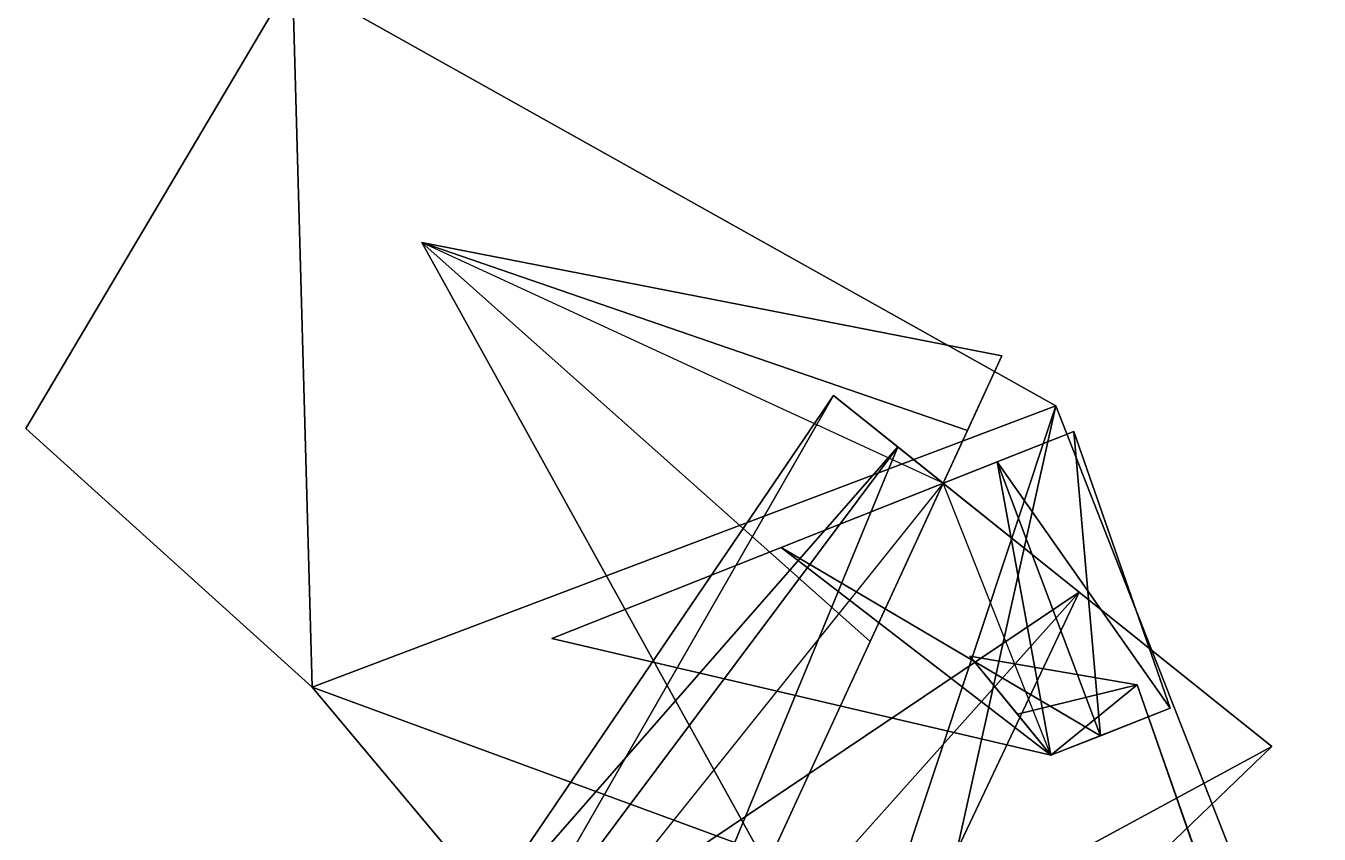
# Model space of a CAD drawing. Extents: x 271818 to 271947, y 5067178 to 5068401.
# Drawn here: x 271864.74 to 271872.11, y 5068169.38 to 5068173.98 of the extents above; entities that cross this region are included whole.
import ezdxf

# ---------------------------------------------------------------- set-up
doc = ezdxf.new("R2010")
doc.units = 0
doc.layers.add('CENTERLINE', color=4, linetype='CONTINUOUS')
doc.layers.add('WALLS', color=7, linetype='CONTINUOUS')

msp = doc.modelspace()

# ---------------------------------------------------------------- linework, layer by layer
at = {"layer": 'CENTERLINE'}
for p, q in [((271869.972, 5068171.378, 976.617), (271867.001, 5068172.75, 977.042)), ((271869.972, 5068171.378, 976.617), (271867.579, 5068168.39, 976.737)), ((271870.586, 5068169.828, 986.584), (271869.972, 5068171.378, 976.617)), ((271871.077, 5068170.229, 986.944), (271870.586, 5068169.828, 986.584)), ((271872.115, 5068167.267, 997.147), (271871.077, 5068170.229, 986.944))]:
    msp.add_line(p, q, dxfattribs=at)
at = {"layer": 'WALLS'}
for points in [[(271866.263, 5068174.257, 979.389), (271866.263, 5068174.257, 978.493), (271864.743, 5068171.69, 979.909)], [(271864.743, 5068171.69, 979.909), (271866.263, 5068174.257, 978.493), (271864.743, 5068171.69, 979.567)], [(271866.263, 5068174.257, 978.493), (271864.743, 5068171.69, 979.567), (271866.375, 5068170.216, 979.658)], [(271866.375, 5068170.216, 980.879), (271864.743, 5068171.69, 979.909), (271866.263, 5068174.257, 979.389)], [(271870.614, 5068171.819, 980.598), (271870.614, 5068171.819, 979.593), (271866.263, 5068174.257, 979.389)], [(271866.263, 5068174.257, 979.389), (271870.614, 5068171.819, 979.593), (271866.263, 5068174.257, 978.493)], [(271866.263, 5068174.257, 978.493), (271866.375, 5068170.216, 979.658), (271870.614, 5068171.819, 979.593)], [(271870.614, 5068171.819, 980.598), (271866.375, 5068170.216, 980.879), (271866.263, 5068174.257, 979.389)], [(271869.555, 5068170.476, 976.617), (271867.001, 5068172.75, 977.042), (271870.111, 5068171.679, 976.617)], [(271870.111, 5068171.679, 976.617), (271867.001, 5068172.75, 977.042), (271867.001, 5068172.75, 977.042)], [(271870.111, 5068171.679, 976.617), (271867.001, 5068172.75, 977.042), (271870.307, 5068172.105, 976.617)], [(271870.307, 5068172.105, 976.617), (271867.001, 5068172.75, 977.042), (271867.001, 5068172.75, 977.042)], [(271870.307, 5068172.105, 976.617), (271867.001, 5068172.75, 977.042), (271870.307, 5068172.105, 976.617)], [(271870.307, 5068172.105, 976.617), (271867.001, 5068172.75, 977.042), (271867.001, 5068172.75, 977.042)], [(271870.307, 5068172.105, 976.617), (271867.001, 5068172.75, 977.042), (271870.111, 5068171.679, 976.617)], [(271870.111, 5068171.679, 976.617), (271867.001, 5068172.75, 977.042), (271867.001, 5068172.75, 977.042)], [(271870.111, 5068171.679, 976.617), (271867.001, 5068172.75, 977.042), (271869.555, 5068170.476, 976.617)], [(271869.555, 5068170.476, 976.617), (271867.001, 5068172.75, 977.042), (271867.001, 5068172.75, 977.042)], [(271869.555, 5068170.476, 976.617), (271867.001, 5068172.75, 977.042), (271868.966, 5068169.199, 976.617)], [(271868.966, 5068169.199, 976.617), (271867.001, 5068172.75, 977.042), (271867.001, 5068172.75, 977.042)], [(271868.966, 5068169.199, 976.617), (271867.001, 5068172.75, 977.042), (271868.966, 5068169.199, 976.617)], [(271868.966, 5068169.199, 976.617), (271867.001, 5068172.75, 977.042), (271867.001, 5068172.75, 977.042)], [(271868.966, 5068169.199, 976.617), (271867.001, 5068172.75, 977.042), (271869.555, 5068170.476, 976.617)], [(271869.555, 5068170.476, 976.617), (271867.001, 5068172.75, 977.042), (271867.001, 5068172.75, 977.042)], [(271867.001, 5068172.75, 977.042), (271867.001, 5068172.75, 977.042), (271867.001, 5068172.75, 977.042)], [(271867.001, 5068172.75, 977.042), (271867.001, 5068172.75, 977.042), (271867.001, 5068172.75, 977.042)], [(271867.001, 5068172.75, 977.042), (271867.001, 5068172.75, 977.042), (271867.001, 5068172.75, 977.042)], [(271867.001, 5068172.75, 977.042), (271867.001, 5068172.75, 977.042), (271867.001, 5068172.75, 977.042)], [(271867.001, 5068172.75, 977.042), (271867.001, 5068172.75, 977.042), (271867.001, 5068172.75, 977.042)], [(271867.001, 5068172.75, 977.042), (271867.001, 5068172.75, 977.042), (271867.001, 5068172.75, 977.042)], [(271869.555, 5068170.476, 976.617), (271870.111, 5068171.679, 976.617), (271870.307, 5068172.105, 976.617)], [(271869.555, 5068170.476, 976.617), (271870.307, 5068172.105, 976.617), (271870.307, 5068172.105, 976.617)], [(271869.555, 5068170.476, 976.617), (271870.307, 5068172.105, 976.617), (271870.111, 5068171.679, 976.617)], [(271869.347, 5068171.878, 976.617), (271867.418, 5068168.519, 976.737), (271867.189, 5068168.702, 976.737)], [(271869.347, 5068171.878, 976.617), (271867.189, 5068168.702, 976.737), (271869.347, 5068171.878, 976.617)], [(271869.347, 5068171.878, 976.617), (271867.189, 5068168.702, 976.737), (271867.189, 5068168.702, 977.234)], [(271869.347, 5068171.878, 976.617), (271867.189, 5068168.702, 977.234), (271869.713, 5068171.585, 976.617)], [(271869.713, 5068171.585, 976.617), (271867.418, 5068168.519, 976.737), (271869.347, 5068171.878, 976.617)], [(271870.748, 5068170.757, 976.617), (271869.713, 5068171.585, 976.617), (271869.347, 5068171.878, 976.617)], [(271870.748, 5068170.757, 976.617), (271869.347, 5068171.878, 976.617), (271869.347, 5068171.878, 976.617)], [(271870.748, 5068170.757, 976.617), (271869.347, 5068171.878, 976.617), (271869.713, 5068171.585, 976.617)], [(271870.614, 5068171.819, 979.593), (271866.375, 5068170.216, 979.658), (271869.677, 5068169.003, 983.339)], [(271869.677, 5068169.003, 985.458), (271866.375, 5068170.216, 980.879), (271870.614, 5068171.819, 980.598)], [(271869.677, 5068169.003, 983.339), (271869.957, 5068168.866, 984.378), (271870.614, 5068171.819, 979.593)], [(271870.614, 5068171.819, 980.598), (271869.957, 5068168.866, 985.88), (271869.677, 5068169.003, 985.458)], [(271870.614, 5068171.819, 979.593), (271869.957, 5068168.866, 984.378), (271871.804, 5068168.789, 988.481)], [(271871.804, 5068168.789, 991.194), (271869.957, 5068168.866, 985.88), (271870.614, 5068171.819, 980.598)], [(271871.804, 5068168.789, 991.194), (271871.804, 5068168.789, 988.481), (271870.614, 5068171.819, 980.598)], [(271870.614, 5068171.819, 980.598), (271871.804, 5068168.789, 988.481), (271870.614, 5068171.819, 979.593)], [(271864.743, 5068171.69, 979.909), (271864.743, 5068171.69, 979.567), (271866.375, 5068170.216, 980.879)], [(271866.375, 5068170.216, 980.879), (271864.743, 5068171.69, 979.567), (271866.375, 5068170.216, 979.658)], [(271869.048, 5068171.012, 976.617), (271870.716, 5068171.673, 976.617), (271870.28, 5068171.5, 976.617)], [(271869.048, 5068171.012, 976.617), (271870.716, 5068171.673, 976.617), (271870.716, 5068171.673, 976.617)], [(271869.048, 5068171.012, 976.617), (271870.28, 5068171.5, 976.617), (271870.716, 5068171.673, 976.617)], [(271869.555, 5068170.476, 976.617), (271870.111, 5068171.679, 976.617), (271869.555, 5068170.476, 976.617)], [(271871.265, 5068170.097, 986.584), (271870.28, 5068171.5, 976.617), (271870.716, 5068171.673, 976.617)], [(271870.868, 5068169.939, 986.584), (271870.716, 5068171.673, 976.617), (271870.28, 5068171.5, 976.617)], [(271871.265, 5068170.097, 986.584), (271870.716, 5068171.673, 976.617), (271871.265, 5068170.097, 986.584)], [(271871.265, 5068170.097, 986.584), (271870.716, 5068171.673, 976.617), (271870.716, 5068171.673, 976.617)], [(271871.265, 5068170.097, 986.584), (271870.716, 5068171.673, 976.617), (271870.868, 5068169.939, 986.584)], [(271869.713, 5068171.585, 976.617), (271867.189, 5068168.702, 977.234), (271867.418, 5068168.519, 977.937)], [(271869.713, 5068171.585, 976.617), (271868.194, 5068167.898, 976.737), (271867.418, 5068168.519, 976.737)], [(271869.713, 5068171.585, 976.617), (271867.418, 5068168.519, 977.937), (271870.748, 5068170.757, 976.617)], [(271870.748, 5068170.757, 976.617), (271868.194, 5068167.898, 976.737), (271869.713, 5068171.585, 976.617)], [(271870.748, 5068170.757, 976.617), (271869.713, 5068171.585, 976.617), (271870.748, 5068170.757, 976.617)], [(271870.868, 5068169.939, 986.584), (271869.048, 5068171.012, 976.617), (271870.28, 5068171.5, 976.617)], [(271870.586, 5068169.828, 986.584), (271870.28, 5068171.5, 976.617), (271869.048, 5068171.012, 976.617)], [(271869.048, 5068171.012, 976.617), (271869.048, 5068171.012, 976.617), (271870.28, 5068171.5, 976.617)], [(271870.868, 5068169.939, 986.584), (271870.28, 5068171.5, 976.617), (271871.265, 5068170.097, 986.584)], [(271870.868, 5068169.939, 986.584), (271870.28, 5068171.5, 976.617), (271870.586, 5068169.828, 986.584)], [(271870.586, 5068169.828, 986.584), (271869.048, 5068171.012, 976.617), (271867.741, 5068170.494, 976.617)], [(271870.586, 5068169.828, 986.584), (271867.741, 5068170.494, 976.617), (271869.048, 5068171.012, 976.617)], [(271869.048, 5068171.012, 976.617), (271867.741, 5068170.494, 976.617), (271869.048, 5068171.012, 976.617)], [(271869.048, 5068171.012, 976.617), (271867.741, 5068170.494, 976.617), (271867.741, 5068170.494, 976.617)], [(271870.586, 5068169.828, 986.584), (271869.048, 5068171.012, 976.617), (271870.868, 5068169.939, 986.584)], [(271870.586, 5068169.828, 986.584), (271869.048, 5068171.012, 976.617), (271870.586, 5068169.828, 986.584)], [(271870.748, 5068170.757, 976.617), (271867.418, 5068168.519, 977.937), (271868.194, 5068167.898, 977.937)], [(271870.748, 5068170.757, 976.617), (271868.194, 5068167.898, 977.937), (271871.845, 5068169.878, 976.617)], [(271870.748, 5068170.757, 976.617), (271869.063, 5068167.202, 976.737), (271868.194, 5068167.898, 976.737)], [(271871.845, 5068169.878, 976.617), (271869.063, 5068167.202, 976.737), (271870.748, 5068170.757, 976.617)], [(271870.748, 5068170.757, 976.617), (271870.748, 5068170.757, 976.617), (271871.845, 5068169.878, 976.617)], [(271870.748, 5068170.757, 976.617), (271871.845, 5068169.878, 976.617), (271871.845, 5068169.878, 976.617)], [(271870.586, 5068169.828, 986.584), (271867.741, 5068170.494, 976.617), (271870.586, 5068169.828, 986.584)], [(271870.586, 5068169.828, 986.584), (271867.741, 5068170.494, 976.617), (271867.741, 5068170.494, 976.617)], [(271870.586, 5068169.828, 986.584), (271867.741, 5068170.494, 976.617), (271870.586, 5068169.828, 986.584)], [(271869.555, 5068170.476, 976.617), (271869.555, 5068170.476, 976.617), (271868.966, 5068169.199, 976.617)], [(271869.555, 5068170.476, 976.617), (271868.966, 5068169.199, 976.617), (271868.966, 5068169.199, 976.617)], [(271871.077, 5068170.229, 986.944), (271870.395, 5068170.062, 986.584), (271870.124, 5068170.393, 986.584)], [(271871.077, 5068170.229, 986.944), (271870.124, 5068170.393, 986.584), (271871.077, 5068170.229, 986.944)], [(271871.077, 5068170.229, 986.944), (271870.124, 5068170.393, 986.584), (271870.124, 5068170.393, 986.584)], [(271871.077, 5068170.229, 986.944), (271870.124, 5068170.393, 986.584), (271871.077, 5068170.229, 986.944)], [(271871.077, 5068170.229, 986.944), (271870.124, 5068170.393, 986.584), (271870.395, 5068170.062, 986.584)], [(271870.586, 5068169.828, 986.584), (271870.124, 5068170.393, 986.584), (271870.395, 5068170.062, 986.584)], [(271870.586, 5068169.828, 986.584), (271870.124, 5068170.393, 986.584), (271870.124, 5068170.393, 986.584)], [(271870.586, 5068169.828, 986.584), (271870.395, 5068170.062, 986.584), (271870.124, 5068170.393, 986.584)], [(271866.375, 5068170.216, 980.879), (271866.375, 5068170.216, 979.658), (271867.191, 5068169.243, 982.414)], [(271867.191, 5068169.243, 982.414), (271866.375, 5068170.216, 979.658), (271867.191, 5068169.243, 979.012)], [(271867.191, 5068169.243, 979.012), (271869.677, 5068169.003, 983.339), (271866.375, 5068170.216, 979.658)], [(271866.375, 5068170.216, 980.879), (271869.677, 5068169.003, 985.458), (271867.191, 5068169.243, 982.414)], [(271871.077, 5068170.229, 986.944), (271870.586, 5068169.828, 986.584), (271870.395, 5068170.062, 986.584)], [(271871.077, 5068170.229, 986.944), (271870.395, 5068170.062, 986.584), (271871.077, 5068170.229, 986.944)], [(271871.077, 5068170.229, 986.944), (271870.395, 5068170.062, 986.584), (271871.077, 5068170.229, 986.944)], [(271871.077, 5068170.229, 986.944), (271870.395, 5068170.062, 986.584), (271870.586, 5068169.828, 986.584)], [(271871.077, 5068170.229, 986.944), (271870.586, 5068169.828, 986.584), (271871.077, 5068170.229, 986.944)], [(271871.077, 5068170.229, 986.944), (271870.586, 5068169.828, 986.584), (271871.077, 5068170.229, 986.944)], [(271871.077, 5068170.229, 986.944), (271870.586, 5068169.828, 986.584), (271870.586, 5068169.828, 986.584)], [(271871.077, 5068170.229, 986.944), (271870.586, 5068169.828, 986.584), (271871.077, 5068170.229, 986.944)], [(271871.077, 5068170.229, 986.944), (271870.586, 5068169.828, 986.584), (271870.586, 5068169.828, 986.584)], [(271871.077, 5068170.229, 986.944), (271870.586, 5068169.828, 986.584), (271871.077, 5068170.229, 986.944)], [(271871.077, 5068170.229, 986.944), (271870.586, 5068169.828, 986.584), (271870.586, 5068169.828, 986.584)], [(271872.115, 5068167.267, 997.147), (271871.077, 5068170.229, 986.944), (271872.115, 5068167.267, 997.147)], [(271872.115, 5068167.267, 997.147), (271871.077, 5068170.229, 986.944), (271871.077, 5068170.229, 986.944)], [(271872.115, 5068167.267, 997.147), (271871.077, 5068170.229, 986.944), (271872.115, 5068167.267, 997.147)], [(271872.115, 5068167.267, 997.147), (271871.077, 5068170.229, 986.944), (271871.077, 5068170.229, 986.944)], [(271872.115, 5068167.267, 997.147), (271871.077, 5068170.229, 986.944), (271872.115, 5068167.267, 997.147)], [(271872.115, 5068167.267, 997.147), (271871.077, 5068170.229, 986.944), (271871.077, 5068170.229, 986.944)], [(271872.115, 5068167.267, 997.147), (271871.077, 5068170.229, 986.944), (271872.115, 5068167.267, 997.147)], [(271872.115, 5068167.267, 997.147), (271871.077, 5068170.229, 986.944), (271871.077, 5068170.229, 986.944)], [(271872.115, 5068167.267, 997.147), (271871.077, 5068170.229, 986.944), (271872.115, 5068167.267, 997.147)], [(271872.115, 5068167.267, 997.147), (271871.077, 5068170.229, 986.944), (271871.077, 5068170.229, 986.944)], [(271872.115, 5068167.267, 997.147), (271871.077, 5068170.229, 986.944), (271872.115, 5068167.267, 997.147)], [(271872.115, 5068167.267, 997.147), (271871.077, 5068170.229, 986.944), (271871.077, 5068170.229, 986.944)], [(271872.115, 5068167.267, 997.147), (271871.077, 5068170.229, 986.944), (271872.115, 5068167.267, 997.147)], [(271872.115, 5068167.267, 997.147), (271871.077, 5068170.229, 986.944), (271871.077, 5068170.229, 986.944)], [(271872.115, 5068167.267, 997.147), (271871.077, 5068170.229, 986.944), (271872.115, 5068167.267, 997.147)], [(271872.115, 5068167.267, 997.147), (271871.077, 5068170.229, 986.944), (271871.077, 5068170.229, 986.944)], [(271871.077, 5068170.229, 986.944), (271871.077, 5068170.229, 986.944), (271871.077, 5068170.229, 986.944)], [(271871.077, 5068170.229, 986.944), (271871.077, 5068170.229, 986.944), (271871.077, 5068170.229, 986.944)], [(271871.077, 5068170.229, 986.944), (271871.077, 5068170.229, 986.944), (271871.077, 5068170.229, 986.944)], [(271871.077, 5068170.229, 986.944), (271871.077, 5068170.229, 986.944), (271871.077, 5068170.229, 986.944)], [(271871.077, 5068170.229, 986.944), (271871.077, 5068170.229, 986.944), (271871.077, 5068170.229, 986.944)], [(271871.077, 5068170.229, 986.944), (271871.077, 5068170.229, 986.944), (271871.077, 5068170.229, 986.944)], [(271871.077, 5068170.229, 986.944), (271871.077, 5068170.229, 986.944), (271871.077, 5068170.229, 986.944)], [(271871.077, 5068170.229, 986.944), (271871.077, 5068170.229, 986.944), (271871.077, 5068170.229, 986.944)], [(271871.077, 5068170.229, 986.944), (271871.077, 5068170.229, 986.944), (271871.077, 5068170.229, 986.944)], [(271871.077, 5068170.229, 986.944), (271871.077, 5068170.229, 986.944), (271871.077, 5068170.229, 986.944)], [(271871.077, 5068170.229, 986.944), (271871.077, 5068170.229, 986.944), (271871.077, 5068170.229, 986.944)], [(271871.077, 5068170.229, 986.944), (271871.077, 5068170.229, 986.944), (271871.077, 5068170.229, 986.944)], [(271870.586, 5068169.828, 986.584), (271870.868, 5068169.939, 986.584), (271871.265, 5068170.097, 986.584)], [(271870.586, 5068169.828, 986.584), (271871.265, 5068170.097, 986.584), (271871.265, 5068170.097, 986.584)], [(271870.586, 5068169.828, 986.584), (271871.265, 5068170.097, 986.584), (271870.868, 5068169.939, 986.584)], [(271870.586, 5068169.828, 986.584), (271870.586, 5068169.828, 986.584), (271870.395, 5068170.062, 986.584)], [(271871.845, 5068169.878, 976.617), (271868.194, 5068167.898, 977.937), (271869.063, 5068167.202, 977.234)], [(271871.845, 5068169.878, 976.617), (271869.063, 5068167.202, 977.234), (271871.845, 5068169.878, 976.617)], [(271871.845, 5068169.878, 976.617), (271869.063, 5068167.202, 977.234), (271869.063, 5068167.202, 976.737)], [(271870.586, 5068169.828, 986.584), (271870.868, 5068169.939, 986.584), (271870.586, 5068169.828, 986.584)], [(271870.586, 5068169.828, 986.584), (271870.586, 5068169.828, 986.584), (271870.586, 5068169.828, 986.584)], [(271870.586, 5068169.828, 986.584), (271870.586, 5068169.828, 986.584), (271870.586, 5068169.828, 986.584)], [(271870.586, 5068169.828, 986.584), (271870.586, 5068169.828, 986.584), (271870.586, 5068169.828, 986.584)], [(271870.586, 5068169.828, 986.584), (271870.586, 5068169.828, 986.584), (271870.586, 5068169.828, 986.584)]]:
    msp.add_3dface(points, dxfattribs=at)

doc.saveas('drawing.dxf')
